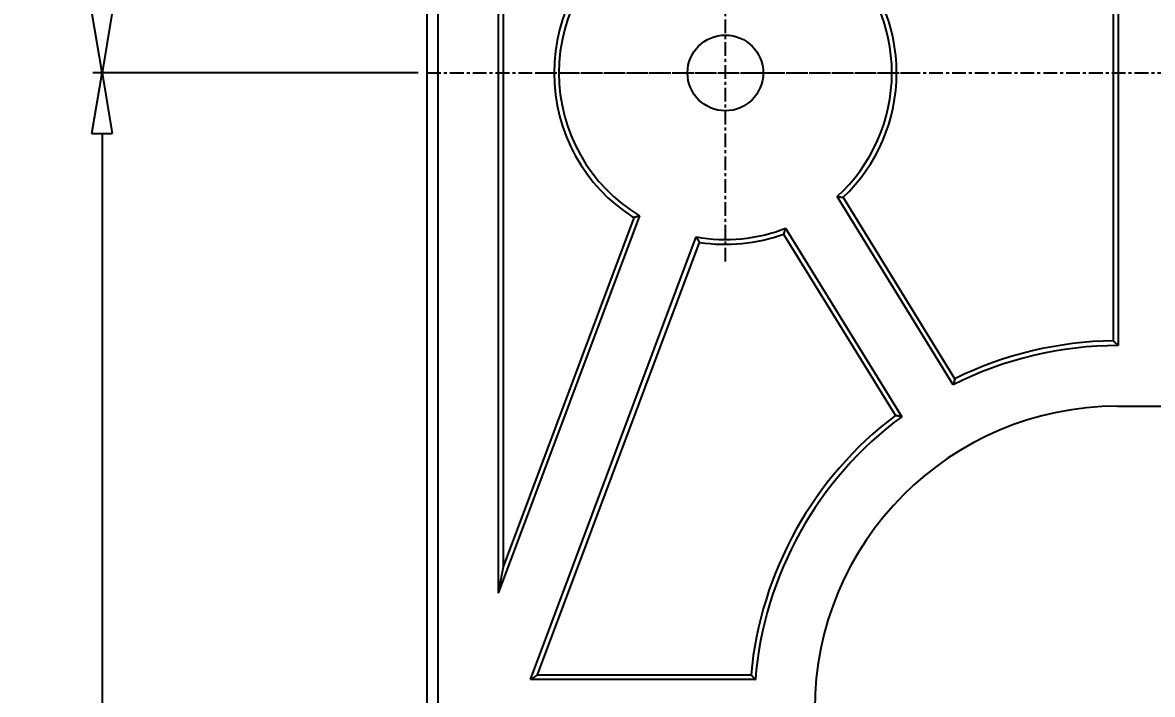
# Model space of a CAD drawing. Extents: x -268 to 907, y 393 to 1224.
# Drawn here: x 140.45 to 177.77, y 806.53 to 828.71 of the extents above; entities that cross this region are included whole.
import ezdxf

# ---------------------------------------------------------------- set-up
doc = ezdxf.new("R2010")
doc.units = 0
doc.header["$LTSCALE"] = 1.21
doc.header["$MEASUREMENT"] = 0
doc.linetypes.add('CENTER', pattern=[0.6, 0.375, -0.075, 0.075, -0.075])
doc.layers.get('0').update_dxf_attribs({"linetype": 'CONTINUOUS'})
doc.layers.get('DEFPOINTS').update_dxf_attribs({"linetype": 'CONTINUOUS'})
doc.layers.add('DIM', color=82, linetype='CONTINUOUS')
doc.styles.get("Standard").update_dxf_attribs({"font": 'txt', "bigfont": 'gbcbig.shx'})
doc.styles.add('TXT', font='txt.shx', dxfattribs={"bigfont": 'gbcbig.shx'})
doc.dimstyles.new('Y3', dxfattribs={"dimtxt": 3, "dimasz": 2, "dimexe": 0.3, "dimexo": 0.3, "dimgap": 0.66, "dimtad": 0, "dimdec": 4, "dimdsep": 46, "dimtxsty": 'Standard', "dimcen": 0, "dimclrd": 3, "dimclre": 3, "dimadec": 0, "dimazin": 0, "dimtfac": 1, "dimtdec": 4, "dimtofl": 0, "dimtmove": 2, "dimatfit": 3, "dimfxl": 0, "dimtolj": 1, "dimarcsym": 0})

# ---------------------------------------------------------------- blocks, each defined once
blk = doc.blocks.new('_CLOSEDBLANK')
at = {"color": 0, "linetype": 'ByBlock'}
for p, q in [((-1, 0.167), (0, 0)), ((-1, 0.167), (-1, -0.167)), ((0, 0), (-1, -0.167))]:
    blk.add_line(p, q, dxfattribs=at)
blk = doc.blocks.new('*D51')
at = {"layer": 'DEFPOINTS', "color": 0}
for p in [(160.441, 1009.045), (143.078, 827.045), (153.815, 827.045)]:
    blk.add_point(p, dxfattribs=at)
at = {"layer": 'DIM', "color": 3, "lineweight": -2}
for p, q in [((160.141, 1009.045), (142.778, 1009.045)), ((143.078, 1007.045), (143.078, 923.372)), ((143.078, 829.045), (143.078, 912.718)), ((153.515, 827.045), (142.778, 827.045))]:
    blk.add_line(p, q, dxfattribs=at)
at = {"layer": 'DIM', "color": 3, "lineweight": -2, "xscale": 2, "yscale": 2, "zscale": 2}
for p, rotation in [((143.078, 1009.045), 90), ((143.078, 827.045), 270)]:
    blk.add_blockref('_CLOSEDBLANK', p, dxfattribs=dict(at, rotation=rotation))
at = {"layer": 'DIM', "color": 0, "insert": (143.078, 918.045), "char_height": 4, "attachment_point": 5, "rotation": 90, "style": 'TXT'}
blk.add_mtext('\\A1;182', dxfattribs=at)
blk = doc.blocks.new('*D54')
at = {"layer": 'DEFPOINTS', "color": 0}
for p in [(143.078, 827.045), (153.815, 827.045), (160.441, 645.045)]:
    blk.add_point(p, dxfattribs=at)
at = {"layer": 'DIM', "color": 3, "lineweight": -2}
for p, q in [((153.515, 827.045), (142.778, 827.045)), ((143.078, 825.045), (143.078, 741.372)), ((143.078, 647.045), (143.078, 730.718)), ((160.141, 645.045), (142.778, 645.045))]:
    blk.add_line(p, q, dxfattribs=at)
at = {"layer": 'DIM', "color": 3, "lineweight": -2, "xscale": 2, "yscale": 2, "zscale": 2}
for p, rotation in [((143.078, 827.045), 90), ((143.078, 645.045), 270)]:
    blk.add_blockref('_CLOSEDBLANK', p, dxfattribs=dict(at, rotation=rotation))
at = {"layer": 'DIM', "color": 0, "insert": (143.078, 736.045), "char_height": 4, "attachment_point": 5, "rotation": 90, "style": 'TXT'}
blk.add_mtext('\\A1;182', dxfattribs=at)

msp = doc.modelspace()

# ---------------------------------------------------------------- linework, layer by layer
at = {"color": 7, "linetype": 'Continuous'}
for p, q in [((153.81469, 635.19808), (153.81469, 1018.89201)), ((154.16389, 1018.5428), (154.16389, 635.54728)), ((156.16444, 844.21745), (156.16444, 809.87264)), ((156.32166, 843.34942), (156.32166, 810.74067)), ((176.48213, 818.20154), (176.48213, 835.88854)), ((176.63935, 836.04507), (176.63935, 818.04502)), ((171.18885, 816.74833), (167.35405, 822.96661)), ((171.24721, 816.95322), (167.55573, 822.9391)), ((160.8306, 822.33105), (156.16444, 809.87264)), ((160.63802, 822.26513), (156.32166, 810.74067)), ((165.58577, 821.72423), (169.27725, 815.73835)), ((165.65173, 821.91679), (169.48654, 815.69851)), ((157.23228, 807.02156), (162.70354, 821.62956)), ((157.45905, 807.17879), (162.80543, 821.45335)), ((176.61469, 816.04504), (228.66401, 816.04504)), ((156.32166, 810.74067), (156.16444, 809.87264)), ((157.45905, 807.17879), (157.23228, 807.02156)), ((157.45905, 807.17879), (164.51044, 807.17879)), ((164.65449, 807.02156), (157.23228, 807.02156))]:
    msp.add_line(p, q, dxfattribs=at)
at = {"color": 1, "linetype": 'CENTER'}
for p, q in [((163.66401, 820.8221), (163.66401, 833.26799)), ((153.81469, 827.04504), (345.51334, 827.04504)), ((157.44107, 827.04504), (169.88696, 827.04504))]:
    msp.add_line(p, q, dxfattribs=at)
at = {"color": 7}
for points in [[(167.354, 822.967, 0), (167.355, 822.966, 0), (167.356, 822.966, 0), (167.357, 822.966, 0), (167.358, 822.966, 0), (167.359, 822.966, 0), (167.36, 822.966, 0), (167.361, 822.966, 0), (167.362, 822.965, 0), (167.364, 822.965, 0), (167.365, 822.965, 0), (167.366, 822.965, 0), (167.367, 822.965, 0), (167.368, 822.965, 0), (167.369, 822.965, 0), (167.37, 822.964, 0), (167.371, 822.964, 0), (167.372, 822.964, 0), (167.373, 822.964, 0), (167.374, 822.964, 0), (167.375, 822.964, 0), (167.376, 822.963, 0), (167.377, 822.963, 0), (167.378, 822.963, 0), (167.379, 822.963, 0), (167.38, 822.963, 0), (167.381, 822.963, 0), (167.383, 822.963, 0), (167.384, 822.962, 0), (167.385, 822.962, 0), (167.386, 822.962, 0), (167.387, 822.962, 0), (167.388, 822.962, 0), (167.389, 822.962, 0), (167.39, 822.962, 0), (167.391, 822.961, 0), (167.392, 822.961, 0), (167.393, 822.961, 0), (167.394, 822.961, 0), (167.395, 822.961, 0), (167.396, 822.961, 0), (167.397, 822.961, 0), (167.398, 822.96, 0), (167.399, 822.96, 0), (167.4, 822.96, 0), (167.402, 822.96, 0), (167.403, 822.96, 0), (167.404, 822.96, 0), (167.405, 822.959, 0), (167.406, 822.959, 0), (167.407, 822.959, 0), (167.408, 822.959, 0), (167.409, 822.959, 0), (167.41, 822.959, 0), (167.411, 822.959, 0), (167.412, 822.958, 0), (167.413, 822.958, 0), (167.414, 822.958, 0), (167.415, 822.958, 0), (167.416, 822.958, 0), (167.417, 822.958, 0), (167.418, 822.958, 0), (167.419, 822.957, 0), (167.421, 822.957, 0), (167.422, 822.957, 0), (167.423, 822.957, 0), (167.424, 822.957, 0), (167.425, 822.957, 0), (167.426, 822.957, 0), (167.427, 822.956, 0), (167.428, 822.956, 0), (167.429, 822.956, 0), (167.43, 822.956, 0), (167.431, 822.956, 0), (167.432, 822.956, 0), (167.433, 822.956, 0), (167.434, 822.955, 0), (167.435, 822.955, 0), (167.436, 822.955, 0), (167.437, 822.955, 0), (167.438, 822.955, 0), (167.44, 822.955, 0), (167.441, 822.955, 0), (167.442, 822.954, 0), (167.443, 822.954, 0), (167.444, 822.954, 0), (167.445, 822.954, 0), (167.446, 822.954, 0), (167.447, 822.954, 0), (167.448, 822.953, 0), (167.449, 822.953, 0), (167.45, 822.953, 0), (167.451, 822.953, 0), (167.452, 822.953, 0), (167.453, 822.953, 0), (167.454, 822.953, 0), (167.455, 822.952, 0), (167.456, 822.952, 0), (167.457, 822.952, 0), (167.459, 822.952, 0), (167.46, 822.952, 0), (167.461, 822.952, 0), (167.462, 822.952, 0), (167.463, 822.951, 0), (167.464, 822.951, 0), (167.465, 822.951, 0), (167.466, 822.951, 0), (167.467, 822.951, 0), (167.468, 822.951, 0), (167.469, 822.951, 0), (167.47, 822.95, 0), (167.471, 822.95, 0), (167.472, 822.95, 0), (167.473, 822.95, 0), (167.474, 822.95, 0), (167.475, 822.95, 0), (167.476, 822.95, 0), (167.478, 822.949, 0), (167.479, 822.949, 0), (167.48, 822.949, 0), (167.481, 822.949, 0), (167.482, 822.949, 0), (167.483, 822.949, 0), (167.484, 822.949, 0), (167.485, 822.948, 0), (167.486, 822.948, 0), (167.487, 822.948, 0), (167.488, 822.948, 0), (167.489, 822.948, 0), (167.49, 822.948, 0), (167.491, 822.948, 0), (167.492, 822.947, 0), (167.493, 822.947, 0), (167.494, 822.947, 0), (167.496, 822.947, 0), (167.497, 822.947, 0), (167.498, 822.947, 0), (167.499, 822.947, 0), (167.5, 822.947, 0), (167.501, 822.946, 0), (167.502, 822.946, 0), (167.503, 822.946, 0), (167.504, 822.946, 0), (167.505, 822.946, 0), (167.506, 822.946, 0), (167.507, 822.946, 0), (167.508, 822.945, 0), (167.509, 822.945, 0), (167.51, 822.945, 0), (167.511, 822.945, 0), (167.512, 822.945, 0), (167.513, 822.945, 0), (167.515, 822.945, 0), (167.516, 822.944, 0), (167.517, 822.944, 0), (167.518, 822.944, 0), (167.519, 822.944, 0), (167.52, 822.944, 0), (167.521, 822.944, 0), (167.522, 822.944, 0), (167.523, 822.943, 0), (167.524, 822.943, 0), (167.525, 822.943, 0), (167.526, 822.943, 0), (167.527, 822.943, 0), (167.528, 822.943, 0), (167.529, 822.943, 0), (167.53, 822.942, 0), (167.531, 822.942, 0), (167.532, 822.942, 0), (167.534, 822.942, 0), (167.535, 822.942, 0), (167.536, 822.942, 0), (167.537, 822.942, 0), (167.538, 822.941, 0), (167.539, 822.941, 0), (167.54, 822.941, 0), (167.541, 822.941, 0), (167.542, 822.941, 0), (167.543, 822.941, 0), (167.544, 822.941, 0), (167.545, 822.94, 0), (167.546, 822.94, 0), (167.547, 822.94, 0), (167.548, 822.94, 0), (167.549, 822.94, 0), (167.55, 822.94, 0), (167.552, 822.94, 0), (167.553, 822.94, 0), (167.554, 822.939, 0), (167.555, 822.939, 0), (167.556, 822.939, 0)], [(160.831, 822.331, 0), (160.83, 822.331, 0), (160.829, 822.33, 0), (160.828, 822.33, 0), (160.827, 822.33, 0), (160.826, 822.329, 0), (160.825, 822.329, 0), (160.824, 822.329, 0), (160.823, 822.328, 0), (160.822, 822.328, 0), (160.821, 822.328, 0), (160.82, 822.327, 0), (160.819, 822.327, 0), (160.818, 822.327, 0), (160.817, 822.326, 0), (160.815, 822.326, 0), (160.814, 822.325, 0), (160.813, 822.325, 0), (160.812, 822.325, 0), (160.811, 822.324, 0), (160.81, 822.324, 0), (160.809, 822.324, 0), (160.808, 822.323, 0), (160.807, 822.323, 0), (160.806, 822.323, 0), (160.805, 822.322, 0), (160.804, 822.322, 0), (160.803, 822.322, 0), (160.802, 822.321, 0), (160.801, 822.321, 0), (160.8, 822.321, 0), (160.799, 822.32, 0), (160.798, 822.32, 0), (160.797, 822.32, 0), (160.796, 822.319, 0), (160.795, 822.319, 0), (160.794, 822.318, 0), (160.793, 822.318, 0), (160.792, 822.318, 0), (160.791, 822.317, 0), (160.79, 822.317, 0), (160.789, 822.317, 0), (160.788, 822.316, 0), (160.787, 822.316, 0), (160.786, 822.316, 0), (160.785, 822.315, 0), (160.784, 822.315, 0), (160.783, 822.315, 0), (160.782, 822.314, 0), (160.781, 822.314, 0), (160.78, 822.314, 0), (160.779, 822.313, 0), (160.778, 822.313, 0), (160.777, 822.313, 0), (160.776, 822.312, 0), (160.775, 822.312, 0), (160.774, 822.311, 0), (160.773, 822.311, 0), (160.772, 822.311, 0), (160.771, 822.31, 0), (160.77, 822.31, 0), (160.769, 822.31, 0), (160.768, 822.309, 0), (160.767, 822.309, 0), (160.766, 822.309, 0), (160.765, 822.308, 0), (160.764, 822.308, 0), (160.763, 822.308, 0), (160.762, 822.307, 0), (160.761, 822.307, 0), (160.76, 822.307, 0), (160.759, 822.306, 0), (160.758, 822.306, 0), (160.757, 822.306, 0), (160.756, 822.305, 0), (160.755, 822.305, 0), (160.754, 822.305, 0), (160.753, 822.304, 0), (160.752, 822.304, 0), (160.751, 822.304, 0), (160.75, 822.303, 0), (160.749, 822.303, 0), (160.748, 822.302, 0), (160.747, 822.302, 0), (160.746, 822.302, 0), (160.745, 822.301, 0), (160.744, 822.301, 0), (160.743, 822.301, 0), (160.742, 822.3, 0), (160.741, 822.3, 0), (160.74, 822.3, 0), (160.739, 822.299, 0), (160.738, 822.299, 0), (160.737, 822.299, 0), (160.736, 822.298, 0), (160.735, 822.298, 0), (160.734, 822.298, 0), (160.733, 822.297, 0), (160.732, 822.297, 0), (160.731, 822.297, 0), (160.73, 822.296, 0), (160.729, 822.296, 0), (160.728, 822.296, 0), (160.727, 822.295, 0), (160.726, 822.295, 0), (160.725, 822.295, 0), (160.724, 822.294, 0), (160.723, 822.294, 0), (160.722, 822.293, 0), (160.721, 822.293, 0), (160.72, 822.293, 0), (160.719, 822.292, 0), (160.718, 822.292, 0), (160.717, 822.292, 0), (160.716, 822.291, 0), (160.715, 822.291, 0), (160.714, 822.291, 0), (160.713, 822.29, 0), (160.712, 822.29, 0), (160.711, 822.29, 0), (160.71, 822.289, 0), (160.709, 822.289, 0), (160.708, 822.289, 0), (160.707, 822.288, 0), (160.706, 822.288, 0), (160.705, 822.288, 0), (160.704, 822.287, 0), (160.703, 822.287, 0), (160.702, 822.287, 0), (160.701, 822.286, 0), (160.7, 822.286, 0), (160.699, 822.286, 0), (160.698, 822.285, 0), (160.697, 822.285, 0), (160.696, 822.285, 0), (160.695, 822.284, 0), (160.694, 822.284, 0), (160.693, 822.284, 0), (160.692, 822.283, 0), (160.691, 822.283, 0), (160.69, 822.283, 0), (160.689, 822.282, 0), (160.687, 822.282, 0), (160.686, 822.281, 0), (160.685, 822.281, 0), (160.684, 822.281, 0), (160.683, 822.28, 0), (160.682, 822.28, 0), (160.681, 822.28, 0), (160.68, 822.279, 0), (160.679, 822.279, 0), (160.678, 822.279, 0), (160.677, 822.278, 0), (160.676, 822.278, 0), (160.675, 822.278, 0), (160.674, 822.277, 0), (160.673, 822.277, 0), (160.672, 822.277, 0), (160.671, 822.276, 0), (160.67, 822.276, 0), (160.669, 822.276, 0), (160.668, 822.275, 0), (160.667, 822.275, 0), (160.666, 822.275, 0), (160.665, 822.274, 0), (160.664, 822.274, 0), (160.663, 822.274, 0), (160.662, 822.273, 0), (160.661, 822.273, 0), (160.66, 822.273, 0), (160.659, 822.272, 0), (160.658, 822.272, 0), (160.657, 822.272, 0), (160.656, 822.271, 0), (160.655, 822.271, 0), (160.654, 822.271, 0), (160.653, 822.27, 0), (160.652, 822.27, 0), (160.651, 822.27, 0), (160.65, 822.269, 0), (160.649, 822.269, 0), (160.648, 822.269, 0), (160.647, 822.268, 0), (160.646, 822.268, 0), (160.645, 822.268, 0), (160.644, 822.267, 0), (160.643, 822.267, 0), (160.642, 822.266, 0), (160.641, 822.266, 0), (160.64, 822.266, 0), (160.639, 822.265, 0), (160.638, 822.265, 0)], [(165.652, 821.917, 0), (165.651, 821.916, 0), (165.651, 821.915, 0), (165.651, 821.914, 0), (165.65, 821.913, 0), (165.65, 821.912, 0), (165.65, 821.911, 0), (165.649, 821.91, 0), (165.649, 821.909, 0), (165.649, 821.908, 0), (165.648, 821.907, 0), (165.648, 821.906, 0), (165.648, 821.905, 0), (165.647, 821.904, 0), (165.647, 821.903, 0), (165.647, 821.902, 0), (165.646, 821.901, 0), (165.646, 821.9, 0), (165.646, 821.899, 0), (165.645, 821.898, 0), (165.645, 821.897, 0), (165.645, 821.896, 0), (165.644, 821.895, 0), (165.644, 821.894, 0), (165.644, 821.893, 0), (165.643, 821.892, 0), (165.643, 821.891, 0), (165.643, 821.89, 0), (165.642, 821.889, 0), (165.642, 821.888, 0), (165.642, 821.886, 0), (165.641, 821.885, 0), (165.641, 821.884, 0), (165.64, 821.883, 0), (165.64, 821.882, 0), (165.64, 821.881, 0), (165.639, 821.88, 0), (165.639, 821.879, 0), (165.639, 821.878, 0), (165.638, 821.877, 0), (165.638, 821.876, 0), (165.638, 821.875, 0), (165.637, 821.874, 0), (165.637, 821.873, 0), (165.637, 821.872, 0), (165.636, 821.871, 0), (165.636, 821.87, 0), (165.636, 821.869, 0), (165.635, 821.868, 0), (165.635, 821.867, 0), (165.635, 821.866, 0), (165.634, 821.865, 0), (165.634, 821.864, 0), (165.634, 821.863, 0), (165.633, 821.862, 0), (165.633, 821.861, 0), (165.633, 821.86, 0), (165.632, 821.859, 0), (165.632, 821.858, 0), (165.632, 821.857, 0), (165.631, 821.856, 0), (165.631, 821.855, 0), (165.631, 821.854, 0), (165.63, 821.853, 0), (165.63, 821.852, 0), (165.63, 821.851, 0), (165.629, 821.85, 0), (165.629, 821.849, 0), (165.629, 821.848, 0), (165.628, 821.847, 0), (165.628, 821.846, 0), (165.627, 821.845, 0), (165.627, 821.844, 0), (165.627, 821.843, 0), (165.626, 821.842, 0), (165.626, 821.841, 0), (165.626, 821.84, 0), (165.625, 821.839, 0), (165.625, 821.838, 0), (165.625, 821.837, 0), (165.624, 821.836, 0), (165.624, 821.835, 0), (165.624, 821.834, 0), (165.623, 821.833, 0), (165.623, 821.832, 0), (165.623, 821.831, 0), (165.622, 821.83, 0), (165.622, 821.829, 0), (165.622, 821.828, 0), (165.621, 821.827, 0), (165.621, 821.826, 0), (165.621, 821.825, 0), (165.62, 821.824, 0), (165.62, 821.823, 0), (165.62, 821.822, 0), (165.619, 821.821, 0), (165.619, 821.82, 0), (165.619, 821.819, 0), (165.618, 821.818, 0), (165.618, 821.817, 0), (165.617, 821.816, 0), (165.617, 821.815, 0), (165.617, 821.814, 0), (165.616, 821.813, 0), (165.616, 821.812, 0), (165.616, 821.811, 0), (165.615, 821.81, 0), (165.615, 821.809, 0), (165.615, 821.808, 0), (165.614, 821.807, 0), (165.614, 821.806, 0), (165.614, 821.805, 0), (165.613, 821.804, 0), (165.613, 821.803, 0), (165.613, 821.802, 0), (165.612, 821.801, 0), (165.612, 821.8, 0), (165.612, 821.799, 0), (165.611, 821.798, 0), (165.611, 821.797, 0), (165.611, 821.796, 0), (165.61, 821.795, 0), (165.61, 821.794, 0), (165.61, 821.793, 0), (165.609, 821.792, 0), (165.609, 821.791, 0), (165.608, 821.79, 0), (165.608, 821.789, 0), (165.608, 821.788, 0), (165.607, 821.787, 0), (165.607, 821.786, 0), (165.607, 821.785, 0), (165.606, 821.784, 0), (165.606, 821.783, 0), (165.606, 821.782, 0), (165.605, 821.781, 0), (165.605, 821.78, 0), (165.605, 821.779, 0), (165.604, 821.778, 0), (165.604, 821.777, 0), (165.604, 821.776, 0), (165.603, 821.775, 0), (165.603, 821.774, 0), (165.603, 821.773, 0), (165.602, 821.772, 0), (165.602, 821.771, 0), (165.601, 821.77, 0), (165.601, 821.769, 0), (165.601, 821.768, 0), (165.6, 821.767, 0), (165.6, 821.766, 0), (165.6, 821.764, 0), (165.599, 821.763, 0), (165.599, 821.762, 0), (165.599, 821.761, 0), (165.598, 821.76, 0), (165.598, 821.759, 0), (165.598, 821.758, 0), (165.597, 821.757, 0), (165.597, 821.756, 0), (165.597, 821.755, 0), (165.596, 821.754, 0), (165.596, 821.753, 0), (165.596, 821.752, 0), (165.595, 821.751, 0), (165.595, 821.75, 0), (165.595, 821.749, 0), (165.594, 821.748, 0), (165.594, 821.747, 0), (165.593, 821.746, 0), (165.593, 821.745, 0), (165.593, 821.744, 0), (165.592, 821.743, 0), (165.592, 821.742, 0), (165.592, 821.741, 0), (165.591, 821.74, 0), (165.591, 821.739, 0), (165.591, 821.738, 0), (165.59, 821.737, 0), (165.59, 821.736, 0), (165.59, 821.735, 0), (165.589, 821.734, 0), (165.589, 821.733, 0), (165.589, 821.732, 0), (165.588, 821.731, 0), (165.588, 821.73, 0), (165.588, 821.729, 0), (165.587, 821.728, 0), (165.587, 821.727, 0), (165.586, 821.726, 0), (165.586, 821.725, 0), (165.586, 821.724, 0)], [(162.704, 821.63, 0), (162.704, 821.629, 0), (162.705, 821.628, 0), (162.705, 821.627, 0), (162.706, 821.626, 0), (162.706, 821.625, 0), (162.707, 821.624, 0), (162.707, 821.623, 0), (162.708, 821.622, 0), (162.708, 821.621, 0), (162.709, 821.62, 0), (162.709, 821.619, 0), (162.71, 821.618, 0), (162.71, 821.618, 0), (162.711, 821.617, 0), (162.711, 821.616, 0), (162.712, 821.615, 0), (162.713, 821.614, 0), (162.713, 821.613, 0), (162.714, 821.612, 0), (162.714, 821.611, 0), (162.715, 821.61, 0), (162.715, 821.609, 0), (162.716, 821.608, 0), (162.716, 821.607, 0), (162.717, 821.606, 0), (162.717, 821.606, 0), (162.718, 821.605, 0), (162.718, 821.604, 0), (162.719, 821.603, 0), (162.719, 821.602, 0), (162.72, 821.601, 0), (162.72, 821.6, 0), (162.721, 821.599, 0), (162.722, 821.598, 0), (162.722, 821.597, 0), (162.723, 821.596, 0), (162.723, 821.595, 0), (162.724, 821.594, 0), (162.724, 821.593, 0), (162.725, 821.593, 0), (162.725, 821.592, 0), (162.726, 821.591, 0), (162.726, 821.59, 0), (162.727, 821.589, 0), (162.727, 821.588, 0), (162.728, 821.587, 0), (162.728, 821.586, 0), (162.729, 821.585, 0), (162.729, 821.584, 0), (162.73, 821.583, 0), (162.731, 821.582, 0), (162.731, 821.581, 0), (162.732, 821.581, 0), (162.732, 821.58, 0), (162.733, 821.579, 0), (162.733, 821.578, 0), (162.734, 821.577, 0), (162.734, 821.576, 0), (162.735, 821.575, 0), (162.735, 821.574, 0), (162.736, 821.573, 0), (162.736, 821.572, 0), (162.737, 821.571, 0), (162.737, 821.57, 0), (162.738, 821.569, 0), (162.739, 821.569, 0), (162.739, 821.568, 0), (162.74, 821.567, 0), (162.74, 821.566, 0), (162.741, 821.565, 0), (162.741, 821.564, 0), (162.742, 821.563, 0), (162.742, 821.562, 0), (162.743, 821.561, 0), (162.743, 821.56, 0), (162.744, 821.559, 0), (162.744, 821.558, 0), (162.745, 821.557, 0), (162.745, 821.557, 0), (162.746, 821.556, 0), (162.746, 821.555, 0), (162.747, 821.554, 0), (162.748, 821.553, 0), (162.748, 821.552, 0), (162.749, 821.551, 0), (162.749, 821.55, 0), (162.75, 821.549, 0), (162.75, 821.548, 0), (162.751, 821.547, 0), (162.751, 821.546, 0), (162.752, 821.545, 0), (162.752, 821.545, 0), (162.753, 821.544, 0), (162.753, 821.543, 0), (162.754, 821.542, 0), (162.754, 821.541, 0), (162.755, 821.54, 0), (162.756, 821.539, 0), (162.756, 821.538, 0), (162.757, 821.537, 0), (162.757, 821.536, 0), (162.758, 821.535, 0), (162.758, 821.534, 0), (162.759, 821.533, 0), (162.759, 821.533, 0), (162.76, 821.532, 0), (162.76, 821.531, 0), (162.761, 821.53, 0), (162.761, 821.529, 0), (162.762, 821.528, 0), (162.763, 821.527, 0), (162.763, 821.526, 0), (162.764, 821.525, 0), (162.764, 821.524, 0), (162.765, 821.523, 0), (162.765, 821.522, 0), (162.766, 821.521, 0), (162.766, 821.521, 0), (162.767, 821.52, 0), (162.767, 821.519, 0), (162.768, 821.518, 0), (162.768, 821.517, 0), (162.769, 821.516, 0), (162.769, 821.515, 0), (162.77, 821.514, 0), (162.771, 821.513, 0), (162.771, 821.512, 0), (162.772, 821.511, 0), (162.772, 821.51, 0), (162.773, 821.509, 0), (162.773, 821.509, 0), (162.774, 821.508, 0), (162.774, 821.507, 0), (162.775, 821.506, 0), (162.775, 821.505, 0), (162.776, 821.504, 0), (162.776, 821.503, 0), (162.777, 821.502, 0), (162.777, 821.501, 0), (162.778, 821.5, 0), (162.779, 821.499, 0), (162.779, 821.498, 0), (162.78, 821.498, 0), (162.78, 821.497, 0), (162.781, 821.496, 0), (162.781, 821.495, 0), (162.782, 821.494, 0), (162.782, 821.493, 0), (162.783, 821.492, 0), (162.783, 821.491, 0), (162.784, 821.49, 0), (162.784, 821.489, 0), (162.785, 821.488, 0), (162.786, 821.487, 0), (162.786, 821.486, 0), (162.787, 821.486, 0), (162.787, 821.485, 0), (162.788, 821.484, 0), (162.788, 821.483, 0), (162.789, 821.482, 0), (162.789, 821.481, 0), (162.79, 821.48, 0), (162.79, 821.479, 0), (162.791, 821.478, 0), (162.791, 821.477, 0), (162.792, 821.476, 0), (162.793, 821.475, 0), (162.793, 821.475, 0), (162.794, 821.474, 0), (162.794, 821.473, 0), (162.795, 821.472, 0), (162.795, 821.471, 0), (162.796, 821.47, 0), (162.796, 821.469, 0), (162.797, 821.468, 0), (162.797, 821.467, 0), (162.798, 821.466, 0), (162.798, 821.465, 0), (162.799, 821.464, 0), (162.8, 821.463, 0), (162.8, 821.463, 0), (162.801, 821.462, 0), (162.801, 821.461, 0), (162.802, 821.46, 0), (162.802, 821.459, 0), (162.803, 821.458, 0), (162.803, 821.457, 0), (162.804, 821.456, 0), (162.804, 821.455, 0), (162.805, 821.454, 0), (162.805, 821.453, 0)], [(176.639, 818.045, 0), (176.639, 818.046, 0), (176.638, 818.047, 0), (176.637, 818.047, 0), (176.636, 818.048, 0), (176.635, 818.049, 0), (176.634, 818.05, 0), (176.634, 818.051, 0), (176.633, 818.052, 0), (176.632, 818.052, 0), (176.631, 818.053, 0), (176.63, 818.054, 0), (176.629, 818.055, 0), (176.629, 818.056, 0), (176.628, 818.057, 0), (176.627, 818.057, 0), (176.626, 818.058, 0), (176.625, 818.059, 0), (176.625, 818.06, 0), (176.624, 818.061, 0), (176.623, 818.061, 0), (176.622, 818.062, 0), (176.621, 818.063, 0), (176.62, 818.064, 0), (176.62, 818.065, 0), (176.619, 818.066, 0), (176.618, 818.066, 0), (176.617, 818.067, 0), (176.616, 818.068, 0), (176.616, 818.069, 0), (176.615, 818.07, 0), (176.614, 818.07, 0), (176.613, 818.071, 0), (176.612, 818.072, 0), (176.611, 818.073, 0), (176.611, 818.074, 0), (176.61, 818.075, 0), (176.609, 818.075, 0), (176.608, 818.076, 0), (176.607, 818.077, 0), (176.607, 818.078, 0), (176.606, 818.079, 0), (176.605, 818.08, 0), (176.604, 818.08, 0), (176.603, 818.081, 0), (176.602, 818.082, 0), (176.602, 818.083, 0), (176.601, 818.084, 0), (176.6, 818.084, 0), (176.599, 818.085, 0), (176.598, 818.086, 0), (176.597, 818.087, 0), (176.597, 818.088, 0), (176.596, 818.089, 0), (176.595, 818.089, 0), (176.594, 818.09, 0), (176.593, 818.091, 0), (176.593, 818.092, 0), (176.592, 818.093, 0), (176.591, 818.093, 0), (176.59, 818.094, 0), (176.589, 818.095, 0), (176.588, 818.096, 0), (176.588, 818.097, 0), (176.587, 818.098, 0), (176.586, 818.098, 0), (176.585, 818.099, 0), (176.584, 818.1, 0), (176.583, 818.101, 0), (176.583, 818.102, 0), (176.582, 818.103, 0), (176.581, 818.103, 0), (176.58, 818.104, 0), (176.579, 818.105, 0), (176.579, 818.106, 0), (176.578, 818.107, 0), (176.577, 818.107, 0), (176.576, 818.108, 0), (176.575, 818.109, 0), (176.574, 818.11, 0), (176.574, 818.111, 0), (176.573, 818.112, 0), (176.572, 818.112, 0), (176.571, 818.113, 0), (176.57, 818.114, 0), (176.57, 818.115, 0), (176.569, 818.116, 0), (176.568, 818.116, 0), (176.567, 818.117, 0), (176.566, 818.118, 0), (176.565, 818.119, 0), (176.565, 818.12, 0), (176.564, 818.121, 0), (176.563, 818.121, 0), (176.562, 818.122, 0), (176.561, 818.123, 0), (176.56, 818.124, 0), (176.56, 818.125, 0), (176.559, 818.125, 0), (176.558, 818.126, 0), (176.557, 818.127, 0), (176.556, 818.128, 0), (176.556, 818.129, 0), (176.555, 818.13, 0), (176.554, 818.13, 0), (176.553, 818.131, 0), (176.552, 818.132, 0), (176.551, 818.133, 0), (176.551, 818.134, 0), (176.55, 818.134, 0), (176.549, 818.135, 0), (176.548, 818.136, 0), (176.547, 818.137, 0), (176.546, 818.138, 0), (176.546, 818.139, 0), (176.545, 818.139, 0), (176.544, 818.14, 0), (176.543, 818.141, 0), (176.542, 818.142, 0), (176.542, 818.143, 0), (176.541, 818.143, 0), (176.54, 818.144, 0), (176.539, 818.145, 0), (176.538, 818.146, 0), (176.537, 818.147, 0), (176.537, 818.148, 0), (176.536, 818.148, 0), (176.535, 818.149, 0), (176.534, 818.15, 0), (176.533, 818.151, 0), (176.532, 818.152, 0), (176.532, 818.152, 0), (176.531, 818.153, 0), (176.53, 818.154, 0), (176.529, 818.155, 0), (176.528, 818.156, 0), (176.528, 818.157, 0), (176.527, 818.157, 0), (176.526, 818.158, 0), (176.525, 818.159, 0), (176.524, 818.16, 0), (176.523, 818.161, 0), (176.523, 818.161, 0), (176.522, 818.162, 0), (176.521, 818.163, 0), (176.52, 818.164, 0), (176.519, 818.165, 0), (176.518, 818.166, 0), (176.518, 818.166, 0), (176.517, 818.167, 0), (176.516, 818.168, 0), (176.515, 818.169, 0), (176.514, 818.17, 0), (176.513, 818.17, 0), (176.513, 818.171, 0), (176.512, 818.172, 0), (176.511, 818.173, 0), (176.51, 818.174, 0), (176.509, 818.175, 0), (176.509, 818.175, 0), (176.508, 818.176, 0), (176.507, 818.177, 0), (176.506, 818.178, 0), (176.505, 818.179, 0), (176.504, 818.179, 0), (176.504, 818.18, 0), (176.503, 818.181, 0), (176.502, 818.182, 0), (176.501, 818.183, 0), (176.5, 818.184, 0), (176.499, 818.184, 0), (176.499, 818.185, 0), (176.498, 818.186, 0), (176.497, 818.187, 0), (176.496, 818.188, 0), (176.495, 818.188, 0), (176.495, 818.189, 0), (176.494, 818.19, 0), (176.493, 818.191, 0), (176.492, 818.192, 0), (176.491, 818.193, 0), (176.49, 818.193, 0), (176.49, 818.194, 0), (176.489, 818.195, 0), (176.488, 818.196, 0), (176.487, 818.197, 0), (176.486, 818.197, 0), (176.485, 818.198, 0), (176.485, 818.199, 0), (176.484, 818.2, 0), (176.483, 818.201, 0), (176.482, 818.202, 0)], [(171.247, 816.953, 0), (171.247, 816.952, 0), (171.247, 816.951, 0), (171.246, 816.95, 0), (171.246, 816.949, 0), (171.246, 816.948, 0), (171.245, 816.947, 0), (171.245, 816.946, 0), (171.245, 816.945, 0), (171.244, 816.944, 0), (171.244, 816.942, 0), (171.244, 816.941, 0), (171.244, 816.94, 0), (171.243, 816.939, 0), (171.243, 816.938, 0), (171.243, 816.937, 0), (171.242, 816.936, 0), (171.242, 816.935, 0), (171.242, 816.934, 0), (171.241, 816.933, 0), (171.241, 816.932, 0), (171.241, 816.931, 0), (171.24, 816.93, 0), (171.24, 816.929, 0), (171.24, 816.927, 0), (171.24, 816.926, 0), (171.239, 816.925, 0), (171.239, 816.924, 0), (171.239, 816.923, 0), (171.238, 816.922, 0), (171.238, 816.921, 0), (171.238, 816.92, 0), (171.237, 816.919, 0), (171.237, 816.918, 0), (171.237, 816.917, 0), (171.236, 816.916, 0), (171.236, 816.915, 0), (171.236, 816.914, 0), (171.236, 816.912, 0), (171.235, 816.911, 0), (171.235, 816.91, 0), (171.235, 816.909, 0), (171.234, 816.908, 0), (171.234, 816.907, 0), (171.234, 816.906, 0), (171.233, 816.905, 0), (171.233, 816.904, 0), (171.233, 816.903, 0), (171.232, 816.902, 0), (171.232, 816.901, 0), (171.232, 816.9, 0), (171.232, 816.899, 0), (171.231, 816.897, 0), (171.231, 816.896, 0), (171.231, 816.895, 0), (171.23, 816.894, 0), (171.23, 816.893, 0), (171.23, 816.892, 0), (171.229, 816.891, 0), (171.229, 816.89, 0), (171.229, 816.889, 0), (171.228, 816.888, 0), (171.228, 816.887, 0), (171.228, 816.886, 0), (171.228, 816.885, 0), (171.227, 816.884, 0), (171.227, 816.882, 0), (171.227, 816.881, 0), (171.226, 816.88, 0), (171.226, 816.879, 0), (171.226, 816.878, 0), (171.225, 816.877, 0), (171.225, 816.876, 0), (171.225, 816.875, 0), (171.224, 816.874, 0), (171.224, 816.873, 0), (171.224, 816.872, 0), (171.224, 816.871, 0), (171.223, 816.87, 0), (171.223, 816.869, 0), (171.223, 816.867, 0), (171.222, 816.866, 0), (171.222, 816.865, 0), (171.222, 816.864, 0), (171.221, 816.863, 0), (171.221, 816.862, 0), (171.221, 816.861, 0), (171.22, 816.86, 0), (171.22, 816.859, 0), (171.22, 816.858, 0), (171.22, 816.857, 0), (171.219, 816.856, 0), (171.219, 816.855, 0), (171.219, 816.854, 0), (171.218, 816.852, 0), (171.218, 816.851, 0), (171.218, 816.85, 0), (171.217, 816.849, 0), (171.217, 816.848, 0), (171.217, 816.847, 0), (171.217, 816.846, 0), (171.216, 816.845, 0), (171.216, 816.844, 0), (171.216, 816.843, 0), (171.215, 816.842, 0), (171.215, 816.841, 0), (171.215, 816.84, 0), (171.214, 816.838, 0), (171.214, 816.837, 0), (171.214, 816.836, 0), (171.213, 816.835, 0), (171.213, 816.834, 0), (171.213, 816.833, 0), (171.213, 816.832, 0), (171.212, 816.831, 0), (171.212, 816.83, 0), (171.212, 816.829, 0), (171.211, 816.828, 0), (171.211, 816.827, 0), (171.211, 816.826, 0), (171.21, 816.825, 0), (171.21, 816.823, 0), (171.21, 816.822, 0), (171.209, 816.821, 0), (171.209, 816.82, 0), (171.209, 816.819, 0), (171.209, 816.818, 0), (171.208, 816.817, 0), (171.208, 816.816, 0), (171.208, 816.815, 0), (171.207, 816.814, 0), (171.207, 816.813, 0), (171.207, 816.812, 0), (171.206, 816.811, 0), (171.206, 816.81, 0), (171.206, 816.808, 0), (171.206, 816.807, 0), (171.205, 816.806, 0), (171.205, 816.805, 0), (171.205, 816.804, 0), (171.204, 816.803, 0), (171.204, 816.802, 0), (171.204, 816.801, 0), (171.203, 816.8, 0), (171.203, 816.799, 0), (171.203, 816.798, 0), (171.202, 816.797, 0), (171.202, 816.796, 0), (171.202, 816.794, 0), (171.202, 816.793, 0), (171.201, 816.792, 0), (171.201, 816.791, 0), (171.201, 816.79, 0), (171.2, 816.789, 0), (171.2, 816.788, 0), (171.2, 816.787, 0), (171.199, 816.786, 0), (171.199, 816.785, 0), (171.199, 816.784, 0), (171.199, 816.783, 0), (171.198, 816.782, 0), (171.198, 816.781, 0), (171.198, 816.779, 0), (171.197, 816.778, 0), (171.197, 816.777, 0), (171.197, 816.776, 0), (171.196, 816.775, 0), (171.196, 816.774, 0), (171.196, 816.773, 0), (171.196, 816.772, 0), (171.195, 816.771, 0), (171.195, 816.77, 0), (171.195, 816.769, 0), (171.194, 816.768, 0), (171.194, 816.767, 0), (171.194, 816.766, 0), (171.193, 816.764, 0), (171.193, 816.763, 0), (171.193, 816.762, 0), (171.192, 816.761, 0), (171.192, 816.76, 0), (171.192, 816.759, 0), (171.192, 816.758, 0), (171.191, 816.757, 0), (171.191, 816.756, 0), (171.191, 816.755, 0), (171.19, 816.754, 0), (171.19, 816.753, 0), (171.19, 816.752, 0), (171.189, 816.75, 0), (171.189, 816.749, 0), (171.189, 816.748, 0)], [(169.487, 815.699, 0), (169.485, 815.699, 0), (169.484, 815.699, 0), (169.483, 815.699, 0), (169.482, 815.699, 0), (169.481, 815.7, 0), (169.48, 815.7, 0), (169.479, 815.7, 0), (169.478, 815.7, 0), (169.477, 815.7, 0), (169.476, 815.701, 0), (169.474, 815.701, 0), (169.473, 815.701, 0), (169.472, 815.701, 0), (169.471, 815.701, 0), (169.47, 815.702, 0), (169.469, 815.702, 0), (169.468, 815.702, 0), (169.467, 815.702, 0), (169.466, 815.703, 0), (169.465, 815.703, 0), (169.464, 815.703, 0), (169.462, 815.703, 0), (169.461, 815.703, 0), (169.46, 815.704, 0), (169.459, 815.704, 0), (169.458, 815.704, 0), (169.457, 815.704, 0), (169.456, 815.704, 0), (169.455, 815.705, 0), (169.454, 815.705, 0), (169.453, 815.705, 0), (169.451, 815.705, 0), (169.45, 815.705, 0), (169.449, 815.706, 0), (169.448, 815.706, 0), (169.447, 815.706, 0), (169.446, 815.706, 0), (169.445, 815.707, 0), (169.444, 815.707, 0), (169.443, 815.707, 0), (169.442, 815.707, 0), (169.441, 815.707, 0), (169.439, 815.708, 0), (169.438, 815.708, 0), (169.437, 815.708, 0), (169.436, 815.708, 0), (169.435, 815.708, 0), (169.434, 815.709, 0), (169.433, 815.709, 0), (169.432, 815.709, 0), (169.431, 815.709, 0), (169.43, 815.709, 0), (169.428, 815.71, 0), (169.427, 815.71, 0), (169.426, 815.71, 0), (169.425, 815.71, 0), (169.424, 815.711, 0), (169.423, 815.711, 0), (169.422, 815.711, 0), (169.421, 815.711, 0), (169.42, 815.711, 0), (169.419, 815.712, 0), (169.418, 815.712, 0), (169.416, 815.712, 0), (169.415, 815.712, 0), (169.414, 815.712, 0), (169.413, 815.713, 0), (169.412, 815.713, 0), (169.411, 815.713, 0), (169.41, 815.713, 0), (169.409, 815.713, 0), (169.408, 815.714, 0), (169.407, 815.714, 0), (169.405, 815.714, 0), (169.404, 815.714, 0), (169.403, 815.715, 0), (169.402, 815.715, 0), (169.401, 815.715, 0), (169.4, 815.715, 0), (169.399, 815.715, 0), (169.398, 815.716, 0), (169.397, 815.716, 0), (169.396, 815.716, 0), (169.395, 815.716, 0), (169.393, 815.716, 0), (169.392, 815.717, 0), (169.391, 815.717, 0), (169.39, 815.717, 0), (169.389, 815.717, 0), (169.388, 815.717, 0), (169.387, 815.718, 0), (169.386, 815.718, 0), (169.385, 815.718, 0), (169.384, 815.718, 0), (169.382, 815.718, 0), (169.381, 815.719, 0), (169.38, 815.719, 0), (169.379, 815.719, 0), (169.378, 815.719, 0), (169.377, 815.72, 0), (169.376, 815.72, 0), (169.375, 815.72, 0), (169.374, 815.72, 0), (169.373, 815.72, 0), (169.372, 815.721, 0), (169.37, 815.721, 0), (169.369, 815.721, 0), (169.368, 815.721, 0), (169.367, 815.721, 0), (169.366, 815.722, 0), (169.365, 815.722, 0), (169.364, 815.722, 0), (169.363, 815.722, 0), (169.362, 815.722, 0), (169.361, 815.723, 0), (169.359, 815.723, 0), (169.358, 815.723, 0), (169.357, 815.723, 0), (169.356, 815.723, 0), (169.355, 815.724, 0), (169.354, 815.724, 0), (169.353, 815.724, 0), (169.352, 815.724, 0), (169.351, 815.725, 0), (169.35, 815.725, 0), (169.349, 815.725, 0), (169.347, 815.725, 0), (169.346, 815.725, 0), (169.345, 815.726, 0), (169.344, 815.726, 0), (169.343, 815.726, 0), (169.342, 815.726, 0), (169.341, 815.726, 0), (169.34, 815.727, 0), (169.339, 815.727, 0), (169.338, 815.727, 0), (169.336, 815.727, 0), (169.335, 815.727, 0), (169.334, 815.728, 0), (169.333, 815.728, 0), (169.332, 815.728, 0), (169.331, 815.728, 0), (169.33, 815.728, 0), (169.329, 815.729, 0), (169.328, 815.729, 0), (169.327, 815.729, 0), (169.325, 815.729, 0), (169.324, 815.729, 0), (169.323, 815.73, 0), (169.322, 815.73, 0), (169.321, 815.73, 0), (169.32, 815.73, 0), (169.319, 815.731, 0), (169.318, 815.731, 0), (169.317, 815.731, 0), (169.316, 815.731, 0), (169.315, 815.731, 0), (169.313, 815.732, 0), (169.312, 815.732, 0), (169.311, 815.732, 0), (169.31, 815.732, 0), (169.309, 815.732, 0), (169.308, 815.733, 0), (169.307, 815.733, 0), (169.306, 815.733, 0), (169.305, 815.733, 0), (169.304, 815.733, 0), (169.302, 815.734, 0), (169.301, 815.734, 0), (169.3, 815.734, 0), (169.299, 815.734, 0), (169.298, 815.734, 0), (169.297, 815.735, 0), (169.296, 815.735, 0), (169.295, 815.735, 0), (169.294, 815.735, 0), (169.293, 815.735, 0), (169.292, 815.736, 0), (169.29, 815.736, 0), (169.289, 815.736, 0), (169.288, 815.736, 0), (169.287, 815.736, 0), (169.286, 815.737, 0), (169.285, 815.737, 0), (169.284, 815.737, 0), (169.283, 815.737, 0), (169.282, 815.738, 0), (169.281, 815.738, 0), (169.279, 815.738, 0), (169.278, 815.738, 0), (169.277, 815.738, 0)], [(164.51, 807.179, 0), (164.511, 807.178, 0), (164.512, 807.177, 0), (164.513, 807.176, 0), (164.513, 807.175, 0), (164.514, 807.175, 0), (164.515, 807.174, 0), (164.516, 807.173, 0), (164.516, 807.172, 0), (164.517, 807.171, 0), (164.518, 807.171, 0), (164.519, 807.17, 0), (164.519, 807.169, 0), (164.52, 807.168, 0), (164.521, 807.167, 0), (164.522, 807.166, 0), (164.522, 807.166, 0), (164.523, 807.165, 0), (164.524, 807.164, 0), (164.525, 807.163, 0), (164.525, 807.162, 0), (164.526, 807.161, 0), (164.527, 807.161, 0), (164.528, 807.16, 0), (164.528, 807.159, 0), (164.529, 807.158, 0), (164.53, 807.157, 0), (164.531, 807.157, 0), (164.532, 807.156, 0), (164.532, 807.155, 0), (164.533, 807.154, 0), (164.534, 807.153, 0), (164.535, 807.152, 0), (164.535, 807.152, 0), (164.536, 807.151, 0), (164.537, 807.15, 0), (164.538, 807.149, 0), (164.538, 807.148, 0), (164.539, 807.147, 0), (164.54, 807.147, 0), (164.541, 807.146, 0), (164.541, 807.145, 0), (164.542, 807.144, 0), (164.543, 807.143, 0), (164.544, 807.142, 0), (164.544, 807.142, 0), (164.545, 807.141, 0), (164.546, 807.14, 0), (164.547, 807.139, 0), (164.547, 807.138, 0), (164.548, 807.138, 0), (164.549, 807.137, 0), (164.55, 807.136, 0), (164.55, 807.135, 0), (164.551, 807.134, 0), (164.552, 807.133, 0), (164.553, 807.133, 0), (164.553, 807.132, 0), (164.554, 807.131, 0), (164.555, 807.13, 0), (164.556, 807.129, 0), (164.556, 807.128, 0), (164.557, 807.128, 0), (164.558, 807.127, 0), (164.559, 807.126, 0), (164.559, 807.125, 0), (164.56, 807.124, 0), (164.561, 807.124, 0), (164.562, 807.123, 0), (164.562, 807.122, 0), (164.563, 807.121, 0), (164.564, 807.12, 0), (164.565, 807.119, 0), (164.565, 807.119, 0), (164.566, 807.118, 0), (164.567, 807.117, 0), (164.568, 807.116, 0), (164.568, 807.115, 0), (164.569, 807.114, 0), (164.57, 807.114, 0), (164.571, 807.113, 0), (164.571, 807.112, 0), (164.572, 807.111, 0), (164.573, 807.11, 0), (164.574, 807.11, 0), (164.574, 807.109, 0), (164.575, 807.108, 0), (164.576, 807.107, 0), (164.577, 807.106, 0), (164.577, 807.105, 0), (164.578, 807.105, 0), (164.579, 807.104, 0), (164.58, 807.103, 0), (164.58, 807.102, 0), (164.581, 807.101, 0), (164.582, 807.1, 0), (164.583, 807.1, 0), (164.583, 807.099, 0), (164.584, 807.098, 0), (164.585, 807.097, 0), (164.586, 807.096, 0), (164.586, 807.096, 0), (164.587, 807.095, 0), (164.588, 807.094, 0), (164.589, 807.093, 0), (164.59, 807.092, 0), (164.59, 807.091, 0), (164.591, 807.091, 0), (164.592, 807.09, 0), (164.593, 807.089, 0), (164.593, 807.088, 0), (164.594, 807.087, 0), (164.595, 807.086, 0), (164.596, 807.086, 0), (164.596, 807.085, 0), (164.597, 807.084, 0), (164.598, 807.083, 0), (164.599, 807.082, 0), (164.599, 807.082, 0), (164.6, 807.081, 0), (164.601, 807.08, 0), (164.602, 807.079, 0), (164.602, 807.078, 0), (164.603, 807.077, 0), (164.604, 807.077, 0), (164.605, 807.076, 0), (164.605, 807.075, 0), (164.606, 807.074, 0), (164.607, 807.073, 0), (164.608, 807.073, 0), (164.608, 807.072, 0), (164.609, 807.071, 0), (164.61, 807.07, 0), (164.611, 807.069, 0), (164.611, 807.068, 0), (164.612, 807.068, 0), (164.613, 807.067, 0), (164.614, 807.066, 0), (164.614, 807.065, 0), (164.615, 807.064, 0), (164.616, 807.063, 0), (164.617, 807.063, 0), (164.617, 807.062, 0), (164.618, 807.061, 0), (164.619, 807.06, 0), (164.62, 807.059, 0), (164.62, 807.059, 0), (164.621, 807.058, 0), (164.622, 807.057, 0), (164.623, 807.056, 0), (164.623, 807.055, 0), (164.624, 807.054, 0), (164.625, 807.054, 0), (164.626, 807.053, 0), (164.627, 807.052, 0), (164.627, 807.051, 0), (164.628, 807.05, 0), (164.629, 807.049, 0), (164.63, 807.049, 0), (164.63, 807.048, 0), (164.631, 807.047, 0), (164.632, 807.046, 0), (164.633, 807.045, 0), (164.633, 807.045, 0), (164.634, 807.044, 0), (164.635, 807.043, 0), (164.636, 807.042, 0), (164.636, 807.041, 0), (164.637, 807.04, 0), (164.638, 807.04, 0), (164.639, 807.039, 0), (164.639, 807.038, 0), (164.64, 807.037, 0), (164.641, 807.036, 0), (164.642, 807.036, 0), (164.642, 807.035, 0), (164.643, 807.034, 0), (164.644, 807.033, 0), (164.645, 807.032, 0), (164.645, 807.031, 0), (164.646, 807.031, 0), (164.647, 807.03, 0), (164.648, 807.029, 0), (164.648, 807.028, 0), (164.649, 807.027, 0), (164.65, 807.026, 0), (164.651, 807.026, 0), (164.651, 807.025, 0), (164.652, 807.024, 0), (164.653, 807.023, 0), (164.654, 807.022, 0), (164.654, 807.022, 0)]]:
    msp.add_polyline3d(points, dxfattribs=at)
at = {"color": 7, "linetype": 'Continuous'}
msp.add_circle((163.66401, 827.04504), 1.25, dxfattribs=at)
for centre, radius, start, end in [((163.66401, 827.04504), 5.65722, 122.33644, 237.66356), ((163.66401, 827.04504), 5.5, 121.008568, 238.991432), ((163.66401, 827.04504), 5.5, 312.137765, 47.862235), ((163.66401, 827.04504), 5.65722, 313.465638, 46.534362), ((163.66401, 827.04504), 5.5, 259.942795, 291.186402), ((163.66401, 827.04504), 5.65722, 261.270668, 289.85853), ((176.61469, 806.04504), 12, 89.882243, 116.881892), ((176.61469, 806.04504), 12.15722, 90.624756, 116.199936), ((176.61469, 806.04504), 12.15722, 127.124232, 174.64901), ((176.61469, 806.04504), 12, 126.442276, 175.332303), ((176.61469, 806.04504), 10, 90, 180)]:
    msp.add_arc(centre, radius, start, end, dxfattribs=at)

# ---------------------------------------------------------------- dimensions: what is measured, and where the dimension line sits
at = {"layer": 'DIM', "color": 0}
for p1, angle, picture, middle in [((160.44107, 1009.04504), 90, '*D51', (143.07806, 918.04504)), ((160.44107, 645.04504), 270, '*D54', (143.07806, 736.04504))]:
    dim = msp.add_linear_dim(base=(143.07806, 827.04504), p1=p1, p2=(153.81469, 827.04504), angle=angle, dimstyle='Y3', override={"dimtxt": 4, "dimdec": 2, "dimtxsty": 'TXT', "dimblk": 'CLOSEDBLANK', "dimtdec": 2, "dimtmove": 0, "dimldrblk": 'CLOSEDBLANK', "dimtzin": 0}, dxfattribs=at)
    dim.commit()
    dim.dimension.update_dxf_attribs({"geometry": picture, "text_midpoint": middle})

doc.saveas('drawing.dxf')
